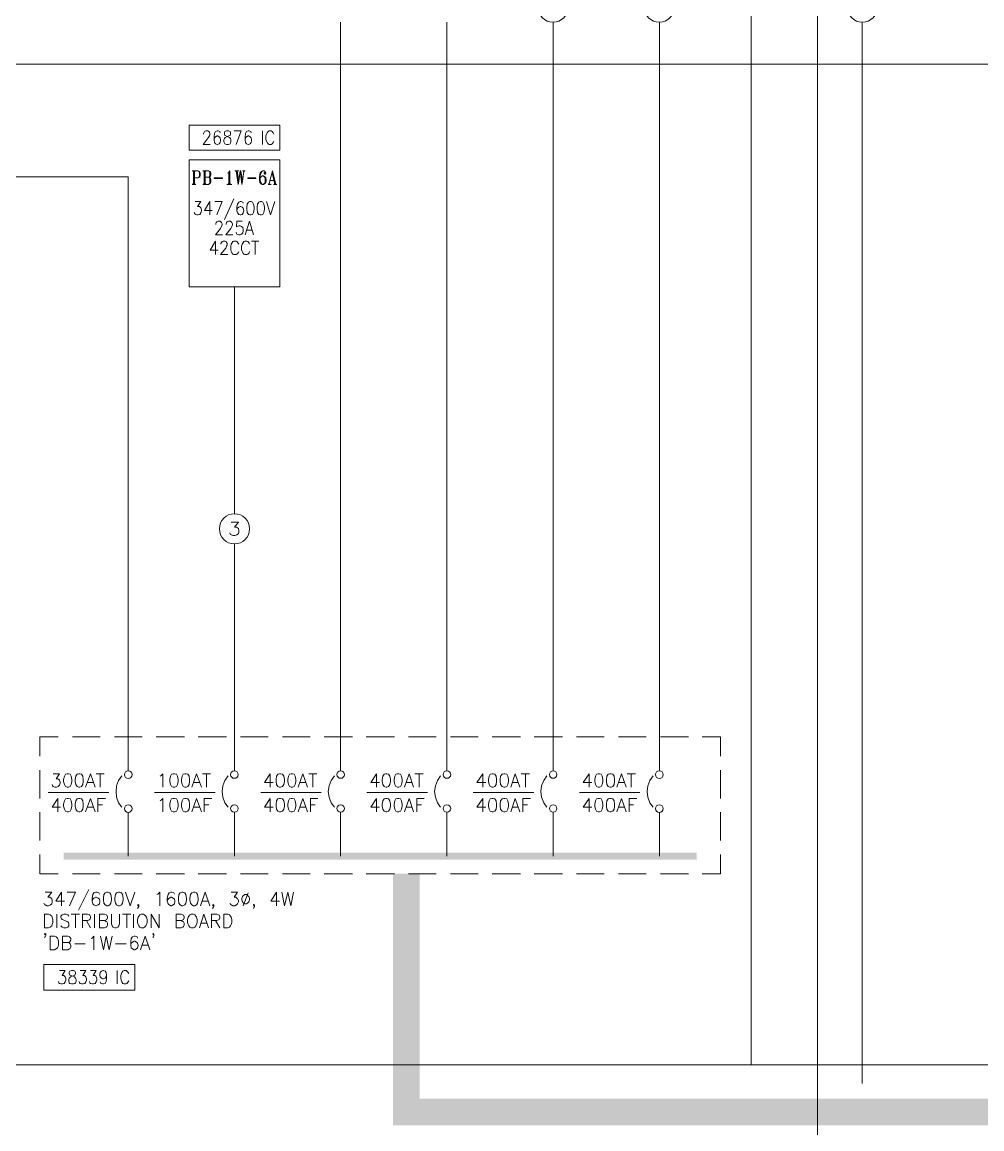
# Model space of a CAD drawing. Header units: inches. Extents: x 0.9 to 46, y 0.8 to 32.4.
# Drawn here: x 16.47 to 22.04, y 6.58 to 13 of the extents above; entities that cross this region are included whole.
import ezdxf

# ---------------------------------------------------------------- set-up
doc = ezdxf.new("R2010")
doc.units = ezdxf.units.IN
doc.header["$MEASUREMENT"] = 0
doc.layers.add('PDF_Geometry', color=7, linetype='Continuous')
doc.layers.add('PDF_Solid Fills', color=7, linetype='Continuous')

msp = doc.modelspace()

# ---------------------------------------------------------------- linework, layer by layer
at = {"layer": 'PDF_Geometry', "lineweight": 9}
for points in [[(21.2779, 2.995), (21.0879, 2.995), (21.0879, 29.0595), (18.1763, 29.0595)], [(18.3213, 8.6548), (18.3213, 12.9981)], [(18.938, 8.6548), (18.938, 12.9981)], [(19.5547, 8.6548), (19.5547, 12.9981)], [(20.1713, 8.6548), (20.1713, 12.9981)], [(21.3479, 6.8415), (21.3479, 12.9981)], [(17.5263, 12.3481), (17.5263, 12.3531), (17.5297, 12.3598), (17.5314, 12.3631), (17.538, 12.3681), (17.5497, 12.3681), (17.5563, 12.3631), (17.5597, 12.3598), (17.5613, 12.3531), (17.5613, 12.3448), (17.5597, 12.3381), (17.553, 12.3264), (17.523, 12.2881), (17.5647, 12.2881)], [(17.6214, 12.3564), (17.6197, 12.3631), (17.6097, 12.3681), (17.6047, 12.3681), (17.5947, 12.3631), (17.5897, 12.3531), (17.5864, 12.3331), (17.5864, 12.3148), (17.5897, 12.2998), (17.5947, 12.2931), (17.6047, 12.2881), (17.6064, 12.2881), (17.6164, 12.2931), (17.6214, 12.2998), (17.6247, 12.3115), (17.6247, 12.3148), (17.6214, 12.3264), (17.6164, 12.3331), (17.6064, 12.3381), (17.6047, 12.3381), (17.5947, 12.3331), (17.5897, 12.3264), (17.5864, 12.3148)], [(17.7147, 12.2881), (17.7447, 12.3681), (17.703, 12.3681)], [(17.8013, 12.3564), (17.7997, 12.3631), (17.7897, 12.3681), (17.7847, 12.3681), (17.7747, 12.3631), (17.7697, 12.3531), (17.7663, 12.3331), (17.7663, 12.3148), (17.7697, 12.2998), (17.7747, 12.2931), (17.7847, 12.2881), (17.7863, 12.2881), (17.7963, 12.2931), (17.8013, 12.2998), (17.8047, 12.3115), (17.8047, 12.3148), (17.8013, 12.3264), (17.7963, 12.3331), (17.7863, 12.3381), (17.7847, 12.3381), (17.7747, 12.3331), (17.7697, 12.3264), (17.7663, 12.3148)], [(17.868, 12.3681), (17.868, 12.2881)], [(17.933, 12.3481), (17.9297, 12.3564), (17.9247, 12.3631), (17.918, 12.3681), (17.9063, 12.3681), (17.8997, 12.3631), (17.8947, 12.3564), (17.8913, 12.3481), (17.888, 12.3381), (17.888, 12.3181), (17.8913, 12.3081), (17.8947, 12.2998), (17.8997, 12.2931), (17.9063, 12.2881), (17.918, 12.2881), (17.9247, 12.2931), (17.9297, 12.2998), (17.933, 12.3081)], [(17.4597, 12.1365), (17.493, 12.1365), (17.5014, 12.1314), (17.5047, 12.1281), (17.5063, 12.1215), (17.5063, 12.1098), (17.5047, 12.1015), (17.5014, 12.0981), (17.493, 12.0948), (17.473, 12.0948)], [(17.4614, 12.1365), (17.468, 12.1314)], [(17.4647, 12.1365), (17.468, 12.1281)], [(17.468, 12.1365), (17.468, 12.0564)], [(17.473, 12.1365), (17.473, 12.0564)], [(17.4763, 12.1365), (17.473, 12.1281)], [(17.478, 12.1365), (17.473, 12.1314)], [(17.493, 12.1365), (17.498, 12.1314), (17.5014, 12.1248), (17.5014, 12.1065), (17.498, 12.0981), (17.493, 12.0948)], [(17.5214, 12.1365), (17.5547, 12.1365), (17.563, 12.1314), (17.5664, 12.1281), (17.568, 12.1215), (17.568, 12.1131), (17.5664, 12.1065), (17.563, 12.1015), (17.5547, 12.0981), (17.563, 12.0948), (17.5664, 12.0915), (17.568, 12.0831), (17.568, 12.0715), (17.5664, 12.0648), (17.563, 12.0614), (17.5547, 12.0564), (17.5214, 12.0564)], [(17.523, 12.1365), (17.5297, 12.1314)], [(17.5263, 12.1365), (17.5297, 12.1281)], [(17.5297, 12.1365), (17.5297, 12.0564)], [(17.5347, 12.1365), (17.5347, 12.0564)], [(17.5547, 12.1365), (17.5597, 12.1314), (17.563, 12.1248), (17.563, 12.1098), (17.5597, 12.1015), (17.5547, 12.0981), (17.5347, 12.0981)], [(17.538, 12.1365), (17.5347, 12.1281)], [(17.5413, 12.1365), (17.5347, 12.1314)], [(17.678, 12.0564), (17.678, 12.1365), (17.6697, 12.1248), (17.6647, 12.1215)], [(17.7064, 12.1365), (17.7297, 12.1365)], [(17.7097, 12.1365), (17.718, 12.1314)], [(17.7113, 12.1365), (17.718, 12.1281)], [(17.7147, 12.1365), (17.7264, 12.0564), (17.7264, 12.0764), (17.718, 12.1365)], [(17.7214, 12.1365), (17.7297, 12.0764), (17.738, 12.1365), (17.748, 12.0564), (17.748, 12.0764), (17.7397, 12.1365)], [(17.723, 12.1365), (17.7214, 12.1281)], [(17.7264, 12.1365), (17.7214, 12.1314)], [(17.738, 12.1365), (17.743, 12.1365), (17.7513, 12.0764), (17.7597, 12.1314)], [(17.7513, 12.1365), (17.768, 12.1365)], [(17.7547, 12.1365), (17.7597, 12.1314), (17.7663, 12.1365)], [(17.883, 12.1281), (17.8813, 12.1281), (17.878, 12.1248), (17.878, 12.1215), (17.8813, 12.1164), (17.883, 12.1164), (17.8863, 12.1215), (17.8863, 12.1248), (17.883, 12.1314), (17.878, 12.1365), (17.8697, 12.1365), (17.8613, 12.1314), (17.8547, 12.1248), (17.853, 12.1164), (17.8497, 12.1015), (17.8497, 12.0798), (17.853, 12.0681), (17.858, 12.0614), (17.8663, 12.0564), (17.873, 12.0564), (17.8813, 12.0614), (17.8863, 12.0681), (17.8897, 12.0798), (17.8897, 12.0831), (17.8863, 12.0948), (17.8813, 12.1015), (17.873, 12.1065), (17.8663, 12.1065), (17.8613, 12.1015), (17.858, 12.0981), (17.8547, 12.0915)], [(17.8697, 12.1365), (17.8647, 12.1314), (17.8613, 12.1281), (17.858, 12.1215), (17.8547, 12.1065), (17.8547, 12.0798), (17.858, 12.0681), (17.8613, 12.0614), (17.8663, 12.0564)], [(17.9447, 12.0564), (17.9263, 12.1365), (17.9063, 12.0614)], [(15.4447, 12.1015), (17.088, 12.1015), (17.088, 8.6548)], [(17.4697, 12.1314), (17.4697, 12.0614)], [(17.5014, 12.1281), (17.5047, 12.1215), (17.5047, 12.1098), (17.5014, 12.1015)], [(17.5314, 12.1314), (17.5314, 12.0614)], [(17.5547, 12.0981), (17.5597, 12.0948), (17.563, 12.0865), (17.563, 12.0681), (17.5597, 12.0614), (17.5547, 12.0564)], [(17.563, 12.1281), (17.5664, 12.1215), (17.5664, 12.1131), (17.563, 12.1065)], [(17.563, 12.0915), (17.5664, 12.0831), (17.5664, 12.0715), (17.563, 12.0648)], [(17.673, 12.1281), (17.673, 12.0564)], [(17.6763, 12.1281), (17.6763, 12.0614)], [(17.7297, 12.0764), (17.7264, 12.0564)], [(17.7513, 12.0764), (17.748, 12.0564)], [(17.858, 12.1248), (17.8547, 12.1164), (17.853, 12.1015), (17.853, 12.0798), (17.8547, 12.0681), (17.858, 12.0648)], [(17.873, 12.0564), (17.878, 12.0614), (17.8813, 12.0648), (17.883, 12.0764), (17.883, 12.0865), (17.8813, 12.0981), (17.878, 12.1015), (17.873, 12.1065)], [(17.883, 12.0681), (17.8863, 12.0764), (17.8863, 12.0865), (17.883, 12.0948)], [(17.9114, 12.0798), (17.9363, 12.0798)], [(17.923, 12.1248), (17.9397, 12.0564)], [(17.9263, 12.1248), (17.943, 12.0564)], [(17.4597, 12.0564), (17.4814, 12.0564)], [(17.468, 12.0614), (17.4614, 12.0564)], [(17.468, 12.0648), (17.4647, 12.0564)], [(17.473, 12.0648), (17.4763, 12.0564)], [(17.473, 12.0614), (17.478, 12.0564)], [(17.5297, 12.0614), (17.523, 12.0564)], [(17.5297, 12.0648), (17.5263, 12.0564)], [(17.5347, 12.0648), (17.538, 12.0564)], [(17.5347, 12.0614), (17.5413, 12.0564)], [(17.6613, 12.0564), (17.6897, 12.0564)], [(17.673, 12.0614), (17.6663, 12.0564)], [(17.673, 12.0648), (17.6697, 12.0564)], [(17.678, 12.0648), (17.6813, 12.0564)], [(17.678, 12.0614), (17.6847, 12.0564)], [(17.8997, 12.0564), (17.918, 12.0564)], [(17.903, 12.0564), (17.9063, 12.0614), (17.9114, 12.0564)], [(17.9314, 12.0564), (17.9514, 12.0564)], [(17.9397, 12.0614), (17.9347, 12.0564)], [(17.9397, 12.0648), (17.9363, 12.0564)], [(17.943, 12.0648), (17.948, 12.0564)], [(17.4763, 11.9581), (17.5097, 11.9581), (17.4913, 11.9281), (17.5014, 11.9281), (17.5063, 11.9248), (17.5097, 11.9214), (17.513, 11.9098), (17.513, 11.9031), (17.5097, 11.8914), (17.5047, 11.8831), (17.4947, 11.8798), (17.4863, 11.8798), (17.4763, 11.8831), (17.4747, 11.8881), (17.4713, 11.8948)], [(17.5613, 11.8798), (17.5613, 11.9581), (17.5314, 11.9064), (17.5763, 11.9064)], [(17.603, 11.8798), (17.633, 11.9581), (17.5913, 11.9581)], [(17.7013, 11.9731), (17.648, 11.8531)], [(17.7564, 11.9481), (17.753, 11.9548), (17.7447, 11.9581), (17.738, 11.9581), (17.7297, 11.9548), (17.723, 11.9431), (17.7197, 11.9248), (17.7197, 11.9064), (17.723, 11.8914), (17.7297, 11.8831), (17.738, 11.8798), (17.7413, 11.8798), (17.7497, 11.8831), (17.7564, 11.8914), (17.7597, 11.9031), (17.7597, 11.9064), (17.7564, 11.9181), (17.7497, 11.9248), (17.7413, 11.9281), (17.738, 11.9281), (17.7297, 11.9248), (17.723, 11.9181), (17.7197, 11.9064)], [(17.8913, 11.9581), (17.9147, 11.8798), (17.9397, 11.9581)], [(17.5963, 11.8248), (17.5963, 11.8281), (17.5997, 11.8364), (17.603, 11.8398), (17.6097, 11.8431), (17.6214, 11.8431), (17.6263, 11.8398), (17.6297, 11.8364), (17.633, 11.8281), (17.633, 11.8214), (17.6297, 11.8131), (17.6247, 11.8014), (17.5947, 11.7648), (17.6364, 11.7648)], [(17.6563, 11.8248), (17.6563, 11.8281), (17.6597, 11.8364), (17.663, 11.8398), (17.6697, 11.8431), (17.6813, 11.8431), (17.6864, 11.8398), (17.6897, 11.8364), (17.693, 11.8281), (17.693, 11.8214), (17.6897, 11.8131), (17.6847, 11.8014), (17.6547, 11.7648), (17.6963, 11.7648)], [(17.7497, 11.8431), (17.7197, 11.8431), (17.7163, 11.8098), (17.7197, 11.8131), (17.7297, 11.8164), (17.738, 11.8164), (17.7463, 11.8131), (17.753, 11.8065), (17.7564, 11.7948), (17.7564, 11.7864), (17.753, 11.7765), (17.7463, 11.7681), (17.738, 11.7648), (17.7297, 11.7648), (17.7197, 11.7681), (17.7163, 11.7714), (17.7147, 11.7798)], [(17.768, 11.7648), (17.7914, 11.8431), (17.8163, 11.7648)], [(17.7763, 11.7915), (17.8064, 11.7915)], [(17.5947, 11.6498), (17.5947, 11.7281), (17.5647, 11.6748), (17.6097, 11.6748)], [(17.6263, 11.7098), (17.6263, 11.7131), (17.6297, 11.7198), (17.633, 11.7248), (17.6397, 11.7281), (17.6514, 11.7281), (17.6563, 11.7248), (17.6597, 11.7198), (17.663, 11.7131), (17.663, 11.7048), (17.6597, 11.6981), (17.6547, 11.6865), (17.6247, 11.6498), (17.6663, 11.6498)], [(17.7297, 11.7098), (17.7264, 11.7164), (17.7197, 11.7248), (17.7147, 11.7281), (17.7013, 11.7281), (17.6963, 11.7248), (17.6897, 11.7164), (17.6864, 11.7098), (17.6847, 11.6981), (17.6847, 11.6798), (17.6864, 11.6681), (17.6897, 11.6598), (17.6963, 11.6531), (17.7013, 11.6498), (17.7147, 11.6498), (17.7197, 11.6531), (17.7264, 11.6598), (17.7297, 11.6681)], [(17.7914, 11.7098), (17.7897, 11.7164), (17.783, 11.7248), (17.7763, 11.7281), (17.7647, 11.7281), (17.7597, 11.7248), (17.753, 11.7164), (17.7497, 11.7098), (17.7463, 11.6981), (17.7463, 11.6798), (17.7497, 11.6681), (17.753, 11.6598), (17.7597, 11.6531), (17.7647, 11.6498), (17.7763, 11.6498), (17.783, 11.6531), (17.7897, 11.6598), (17.7914, 11.6681)], [(17.8047, 11.7281), (17.8463, 11.7281)], [(17.8247, 11.7281), (17.8247, 11.6498)], [(17.7047, 10.1465), (17.7047, 11.4631)], [(17.6864, 10.0982), (17.728, 10.0982), (17.7047, 10.0681), (17.7163, 10.0681), (17.723, 10.0648), (17.728, 10.0615), (17.7313, 10.0498), (17.7313, 10.0415), (17.728, 10.0315), (17.7197, 10.0231), (17.708, 10.0198), (17.698, 10.0198), (17.6864, 10.0231), (17.683, 10.0265), (17.678, 10.0348)], [(17.7047, 8.6548), (17.7047, 9.9715)], [(16.5764, 8.7398), (16.5764, 8.8515), (16.683, 8.8515)], [(16.7647, 8.8515), (16.9264, 8.8515)], [(17.008, 8.8515), (17.1697, 8.8515)], [(17.2514, 8.8515), (17.4147, 8.8515)], [(17.4947, 8.8515), (17.658, 8.8515)], [(17.7397, 8.8515), (17.9013, 8.8515)], [(17.983, 8.8515), (18.1447, 8.8515)], [(18.2263, 8.8515), (18.3897, 8.8515)], [(18.4697, 8.8515), (18.633, 8.8515)], [(18.7147, 8.8515), (18.8763, 8.8515)], [(18.958, 8.8515), (19.1197, 8.8515)], [(19.2013, 8.8515), (19.3647, 8.8515)], [(19.4446, 8.8515), (19.608, 8.8515)], [(19.6896, 8.8515), (19.8513, 8.8515)], [(19.933, 8.8515), (20.0946, 8.8515)], [(20.1763, 8.8515), (20.3396, 8.8515)], [(20.4196, 8.8515), (20.5263, 8.8515), (20.5263, 8.7398)], [(16.5764, 8.4948), (16.5764, 8.6582)], [(16.653, 8.6382), (16.6897, 8.6382), (16.6697, 8.6082), (16.6797, 8.6082), (16.6864, 8.6048), (16.6897, 8.6015), (16.693, 8.5898), (16.693, 8.5832), (16.6897, 8.5715), (16.683, 8.5632), (16.673, 8.5599), (16.663, 8.5599), (16.653, 8.5632), (16.6497, 8.5682), (16.6464, 8.5748)], [(16.8414, 8.5599), (16.8697, 8.6382), (16.8964, 8.5599)], [(16.903, 8.6382), (16.9497, 8.6382)], [(16.9264, 8.6382), (16.9264, 8.5599)], [(17.0514, 8.6265), (17.033, 8.5982), (17.0213, 8.5682), (17.018, 8.5348), (17.0213, 8.5015), (17.033, 8.4698), (17.0514, 8.4432)], [(17.273, 8.6232), (17.2797, 8.6282), (17.2897, 8.6382), (17.2897, 8.5599)], [(17.458, 8.5599), (17.4847, 8.6382), (17.513, 8.5599)], [(17.5197, 8.6382), (17.5664, 8.6382)], [(17.543, 8.6382), (17.543, 8.5599)], [(17.668, 8.6265), (17.6497, 8.5982), (17.638, 8.5682), (17.633, 8.5348), (17.638, 8.5015), (17.6497, 8.4698), (17.668, 8.4432)], [(17.913, 8.5599), (17.913, 8.6382), (17.8797, 8.5865), (17.9297, 8.5865)], [(18.0747, 8.5599), (18.1014, 8.6382), (18.1297, 8.5599)], [(18.1364, 8.6382), (18.183, 8.6382)], [(18.1597, 8.6382), (18.1597, 8.5599)], [(18.2847, 8.6265), (18.2663, 8.5982), (18.2547, 8.5682), (18.2497, 8.5348), (18.2547, 8.5015), (18.2663, 8.4698), (18.2847, 8.4432)], [(18.5297, 8.5599), (18.5297, 8.6382), (18.4963, 8.5865), (18.5463, 8.5865)], [(18.6913, 8.5599), (18.718, 8.6382), (18.7447, 8.5599)], [(18.7513, 8.6382), (18.7997, 8.6382)], [(18.7763, 8.6382), (18.7763, 8.5599)], [(18.9013, 8.6265), (18.883, 8.5982), (18.8713, 8.5682), (18.8663, 8.5348), (18.8713, 8.5015), (18.883, 8.4698), (18.9013, 8.4432)], [(19.1463, 8.5599), (19.1463, 8.6382), (19.1113, 8.5865), (19.163, 8.5865)], [(19.308, 8.5599), (19.3346, 8.6382), (19.3613, 8.5599)], [(19.368, 8.6382), (19.4163, 8.6382)], [(19.393, 8.6382), (19.393, 8.5599)], [(19.518, 8.6265), (19.4996, 8.5982), (19.4863, 8.5682), (19.483, 8.5348), (19.4863, 8.5015), (19.4996, 8.4698), (19.518, 8.4432)], [(19.763, 8.5599), (19.763, 8.6382), (19.728, 8.5865), (19.7797, 8.5865)], [(19.9246, 8.5599), (19.9513, 8.6382), (19.978, 8.5599)], [(19.9846, 8.6382), (20.033, 8.6382)], [(20.008, 8.6382), (20.008, 8.5599)], [(20.1346, 8.6265), (20.1146, 8.5982), (20.103, 8.5682), (20.0996, 8.5348), (20.103, 8.5015), (20.1146, 8.4698), (20.1346, 8.4432)], [(20.5263, 8.6582), (20.5263, 8.4948)], [(16.8513, 8.5865), (16.8863, 8.5865)], [(17.468, 8.5865), (17.503, 8.5865)], [(18.0847, 8.5865), (18.118, 8.5865)], [(18.7013, 8.5865), (18.7346, 8.5865)], [(19.318, 8.5865), (19.3513, 8.5865)], [(19.9346, 8.5865), (19.968, 8.5865)], [(16.6247, 8.5282), (16.9764, 8.5282)], [(16.6797, 8.4165), (16.6797, 8.4948), (16.6464, 8.4432), (16.6964, 8.4432)], [(16.8414, 8.4165), (16.8697, 8.4948), (16.8964, 8.4165)], [(16.913, 8.4165), (16.913, 8.4948), (16.9564, 8.4948)], [(17.2414, 8.5282), (17.593, 8.5282)], [(17.273, 8.4799), (17.2797, 8.4848), (17.2897, 8.4948), (17.2897, 8.4165)], [(17.458, 8.4165), (17.4847, 8.4948), (17.513, 8.4165)], [(17.5297, 8.4165), (17.5297, 8.4948), (17.573, 8.4948)], [(17.858, 8.5282), (18.208, 8.5282)], [(17.913, 8.4165), (17.913, 8.4948), (17.8797, 8.4432), (17.9297, 8.4432)], [(18.0747, 8.4165), (18.1014, 8.4948), (18.1297, 8.4165)], [(18.1463, 8.4165), (18.1463, 8.4948), (18.1897, 8.4948)], [(18.473, 8.5282), (18.8247, 8.5282)], [(18.5297, 8.4165), (18.5297, 8.4948), (18.4963, 8.4432), (18.5463, 8.4432)], [(18.6913, 8.4165), (18.718, 8.4948), (18.7447, 8.4165)], [(18.763, 8.4165), (18.763, 8.4948), (18.8063, 8.4948)], [(19.0897, 8.5282), (19.4413, 8.5282)], [(19.1463, 8.4165), (19.1463, 8.4948), (19.1113, 8.4432), (19.163, 8.4432)], [(19.308, 8.4165), (19.3346, 8.4948), (19.3613, 8.4165)], [(19.378, 8.4165), (19.378, 8.4948), (19.423, 8.4948)], [(19.7063, 8.5282), (20.058, 8.5282)], [(19.763, 8.4165), (19.763, 8.4948), (19.728, 8.4432), (19.7797, 8.4432)], [(19.9246, 8.4165), (19.9513, 8.4948), (19.978, 8.4165)], [(19.9946, 8.4165), (19.9946, 8.4948), (20.0396, 8.4948)], [(16.5764, 8.2515), (16.5764, 8.4148)], [(16.8513, 8.4432), (16.8863, 8.4432)], [(16.913, 8.4582), (16.9397, 8.4582)], [(17.088, 8.4148), (17.088, 8.1599)], [(17.468, 8.4432), (17.503, 8.4432)], [(17.5297, 8.4582), (17.5563, 8.4582)], [(17.7047, 8.4148), (17.7047, 8.1599)], [(18.0847, 8.4432), (18.118, 8.4432)], [(18.1463, 8.4582), (18.173, 8.4582)], [(18.3213, 8.4148), (18.3213, 8.1599)], [(18.7013, 8.4432), (18.7346, 8.4432)], [(18.763, 8.4582), (18.7897, 8.4582)], [(18.938, 8.4148), (18.938, 8.1599)], [(19.318, 8.4432), (19.3513, 8.4432)], [(19.378, 8.4582), (19.4063, 8.4582)], [(19.5547, 8.4148), (19.5547, 8.1599)], [(19.9346, 8.4432), (19.968, 8.4432)], [(19.9946, 8.4582), (20.0213, 8.4582)], [(20.1713, 8.4148), (20.1713, 8.1599)], [(20.5263, 8.4148), (20.5263, 8.2515)], [(16.683, 8.0582), (16.5764, 8.0582), (16.5764, 8.1699)], [(20.5263, 8.1699), (20.5263, 8.0582), (20.4196, 8.0582)], [(16.9264, 8.0582), (16.7647, 8.0582)], [(17.1697, 8.0582), (17.008, 8.0582)], [(17.4147, 8.0582), (17.2514, 8.0582)], [(17.658, 8.0582), (17.4947, 8.0582)], [(17.9013, 8.0582), (17.7397, 8.0582)], [(18.1447, 8.0582), (17.983, 8.0582)], [(18.3897, 8.0582), (18.2263, 8.0582)], [(18.633, 8.0582), (18.4697, 8.0582)], [(18.8763, 8.0582), (18.7147, 8.0582)], [(19.1197, 8.0582), (18.958, 8.0582)], [(19.3647, 8.0582), (19.2013, 8.0582)], [(19.608, 8.0582), (19.4446, 8.0582)], [(19.8513, 8.0582), (19.6896, 8.0582)], [(20.0946, 8.0582), (19.933, 8.0582)], [(20.3396, 8.0582), (20.1763, 8.0582)], [(16.8597, 7.9665), (16.7997, 7.8465)], [(16.6064, 7.9515), (16.6447, 7.9515), (16.623, 7.9215), (16.633, 7.9215), (16.6414, 7.9165), (16.6447, 7.9132), (16.648, 7.9015), (16.648, 7.8948), (16.6447, 7.8832), (16.638, 7.8765), (16.6263, 7.8715), (16.6164, 7.8715), (16.6064, 7.8765), (16.603, 7.8798), (16.5997, 7.8865)], [(16.7014, 7.8715), (16.7014, 7.9515), (16.668, 7.8982), (16.718, 7.8982)], [(16.748, 7.8715), (16.783, 7.9515), (16.7347, 7.9515)], [(16.9213, 7.9399), (16.918, 7.9465), (16.9064, 7.9515), (16.8997, 7.9515), (16.8897, 7.9465), (16.883, 7.9365), (16.8797, 7.9165), (16.8797, 7.8982), (16.883, 7.8832), (16.8897, 7.8765), (16.8997, 7.8715), (16.903, 7.8715), (16.9147, 7.8765), (16.9213, 7.8832), (16.9247, 7.8948), (16.9247, 7.8982), (16.9213, 7.9099), (16.9147, 7.9165), (16.903, 7.9215), (16.8997, 7.9215), (16.8897, 7.9165), (16.883, 7.9099), (16.8797, 7.8982)], [(17.073, 7.9515), (17.0997, 7.8715), (17.1263, 7.9515)], [(17.2547, 7.9365), (17.2613, 7.9399), (17.2714, 7.9515), (17.2714, 7.8715)], [(17.3564, 7.9399), (17.353, 7.9465), (17.343, 7.9515), (17.3363, 7.9515), (17.3264, 7.9465), (17.3197, 7.9365), (17.3147, 7.9165), (17.3147, 7.8982), (17.3197, 7.8832), (17.3264, 7.8765), (17.3363, 7.8715), (17.3397, 7.8715), (17.3497, 7.8765), (17.3564, 7.8832), (17.3597, 7.8948), (17.3597, 7.8982), (17.3564, 7.9099), (17.3497, 7.9165), (17.3397, 7.9215), (17.3363, 7.9215), (17.3264, 7.9165), (17.3197, 7.9099), (17.3147, 7.8982)], [(17.508, 7.8715), (17.5347, 7.9515), (17.5613, 7.8715)], [(17.518, 7.8982), (17.5514, 7.8982)], [(17.6864, 7.9515), (17.723, 7.9515), (17.703, 7.9215), (17.713, 7.9215), (17.7197, 7.9165), (17.723, 7.9132), (17.728, 7.9015), (17.728, 7.8948), (17.723, 7.8832), (17.7163, 7.8765), (17.7064, 7.8715), (17.6963, 7.8715), (17.6864, 7.8765), (17.683, 7.8798), (17.6797, 7.8865)], [(17.7847, 7.9465), (17.7547, 7.8715)], [(17.9497, 7.8715), (17.9497, 7.9515), (17.9163, 7.8982), (17.9663, 7.8982)], [(17.9797, 7.9515), (17.9963, 7.8715), (18.0147, 7.9515), (18.0313, 7.8715), (18.048, 7.9515)], [(17.1497, 7.8765), (17.1463, 7.8715), (17.143, 7.8765), (17.1463, 7.8798), (17.1497, 7.8765), (17.1497, 7.8682), (17.1463, 7.8615), (17.143, 7.8565)], [(17.5847, 7.8765), (17.5814, 7.8715), (17.578, 7.8765), (17.5814, 7.8798), (17.5847, 7.8765), (17.5847, 7.8682), (17.5814, 7.8615), (17.578, 7.8565)], [(17.8213, 7.8765), (17.818, 7.8715), (17.8147, 7.8765), (17.818, 7.8798), (17.8213, 7.8765), (17.8213, 7.8682), (17.818, 7.8615), (17.8147, 7.8565)], [(16.6747, 7.8232), (16.6747, 7.7449)], [(16.7447, 7.8115), (16.738, 7.8199), (16.728, 7.8232), (16.7147, 7.8232), (16.7047, 7.8199), (16.698, 7.8115), (16.698, 7.8049), (16.7014, 7.7965), (16.7047, 7.7932), (16.7113, 7.7898), (16.7314, 7.7815), (16.738, 7.7782), (16.7414, 7.7748), (16.7447, 7.7665), (16.7447, 7.7565), (16.738, 7.7482), (16.728, 7.7449), (16.7147, 7.7449), (16.7047, 7.7482), (16.698, 7.7565)], [(16.758, 7.8232), (16.8064, 7.8232)], [(16.783, 7.8232), (16.783, 7.7449)], [(16.823, 7.7449), (16.823, 7.8232), (16.853, 7.8232), (16.863, 7.8199), (16.8664, 7.8165), (16.8697, 7.8082), (16.8697, 7.8015), (16.8664, 7.7932), (16.863, 7.7898), (16.853, 7.7865), (16.823, 7.7865)], [(16.8464, 7.7865), (16.8697, 7.7449)], [(16.893, 7.8232), (16.893, 7.7449)], [(16.9514, 7.7865), (16.9614, 7.7815), (16.9647, 7.7782), (16.968, 7.7715), (16.968, 7.7599), (16.9647, 7.7515), (16.9614, 7.7482), (16.9514, 7.7449), (16.9213, 7.7449), (16.9213, 7.8232), (16.9514, 7.8232), (16.9614, 7.8199), (16.9647, 7.8165), (16.968, 7.8082), (16.968, 7.8015), (16.9647, 7.7932), (16.9614, 7.7898), (16.9514, 7.7865), (16.9213, 7.7865)], [(16.9914, 7.8232), (16.9914, 7.7665), (16.9947, 7.7565), (17.0014, 7.7482), (17.0114, 7.7449), (17.018, 7.7449), (17.028, 7.7482), (17.0347, 7.7565), (17.038, 7.7665), (17.038, 7.8232)], [(17.0563, 7.8232), (17.103, 7.8232)], [(17.0797, 7.8232), (17.0797, 7.7449)], [(17.1197, 7.8232), (17.1197, 7.7449)], [(17.2214, 7.7449), (17.2214, 7.8232), (17.268, 7.7449), (17.268, 7.8232)], [(17.3964, 7.7865), (17.4063, 7.7815), (17.4097, 7.7782), (17.413, 7.7715), (17.413, 7.7599), (17.4097, 7.7515), (17.4063, 7.7482), (17.3964, 7.7449), (17.3663, 7.7449), (17.3663, 7.8232), (17.3964, 7.8232), (17.4063, 7.8199), (17.4097, 7.8165), (17.413, 7.8082), (17.413, 7.8015), (17.4097, 7.7932), (17.4063, 7.7898), (17.3964, 7.7865), (17.3663, 7.7865)], [(17.5014, 7.7449), (17.528, 7.8232), (17.5547, 7.7449)], [(17.5114, 7.7715), (17.5447, 7.7715)], [(17.5713, 7.7449), (17.5713, 7.8232), (17.603, 7.8232), (17.613, 7.8199), (17.6164, 7.8165), (17.6197, 7.8082), (17.6197, 7.8015), (17.6164, 7.7932), (17.613, 7.7898), (17.603, 7.7865), (17.5713, 7.7865)], [(17.5947, 7.7865), (17.6197, 7.7449)], [(16.6097, 7.7065), (16.6064, 7.7032), (16.603, 7.7065), (16.6064, 7.7115), (16.6097, 7.7065), (16.6097, 7.6999), (16.6064, 7.6915), (16.603, 7.6882)], [(17.238, 7.7065), (17.2347, 7.7032), (17.2313, 7.7065), (17.2347, 7.7115), (17.238, 7.7065), (17.238, 7.6999), (17.2347, 7.6915), (17.2313, 7.6882)], [(16.738, 7.6582), (16.748, 7.6548), (16.7514, 7.6515), (16.7547, 7.6432), (16.7547, 7.6315), (16.7514, 7.6249), (16.748, 7.6215), (16.738, 7.6165), (16.708, 7.6165), (16.708, 7.6965), (16.738, 7.6965), (16.748, 7.6915), (16.7514, 7.6882), (16.7547, 7.6815), (16.7547, 7.6732), (16.7514, 7.6665), (16.748, 7.6615), (16.738, 7.6582), (16.708, 7.6582)], [(16.778, 7.6515), (16.8397, 7.6515)], [(16.873, 7.6815), (16.8797, 7.6849), (16.8897, 7.6965), (16.8897, 7.6165)], [(16.928, 7.6965), (16.9447, 7.6165), (16.9614, 7.6965), (16.978, 7.6165), (16.9947, 7.6965)], [(17.0147, 7.6515), (17.0763, 7.6515)], [(17.143, 7.6849), (17.1397, 7.6915), (17.1297, 7.6965), (17.123, 7.6965), (17.113, 7.6915), (17.1064, 7.6815), (17.103, 7.6615), (17.103, 7.6432), (17.1064, 7.6282), (17.113, 7.6215), (17.123, 7.6165), (17.1263, 7.6165), (17.1364, 7.6215), (17.143, 7.6282), (17.1463, 7.6399), (17.1463, 7.6432), (17.143, 7.6548), (17.1364, 7.6615), (17.1263, 7.6665), (17.123, 7.6665), (17.113, 7.6615), (17.1064, 7.6548), (17.103, 7.6432)], [(17.1597, 7.6165), (17.1864, 7.6965), (17.2147, 7.6165)], [(17.1697, 7.6432), (17.2047, 7.6432)], [(16.6897, 7.4965), (16.723, 7.4965), (16.7047, 7.4665), (16.7147, 7.4665), (16.7197, 7.4632), (16.723, 7.4599), (16.7264, 7.4482), (16.7264, 7.4399), (16.723, 7.4299), (16.7164, 7.4215), (16.708, 7.4182), (16.6997, 7.4182), (16.6897, 7.4215), (16.6864, 7.4249), (16.6847, 7.4332)], [(16.8097, 7.4965), (16.843, 7.4965), (16.8247, 7.4665), (16.8347, 7.4665), (16.8397, 7.4632), (16.843, 7.4599), (16.8464, 7.4482), (16.8464, 7.4399), (16.843, 7.4299), (16.8364, 7.4215), (16.828, 7.4182), (16.8197, 7.4182), (16.8097, 7.4215), (16.8064, 7.4249), (16.8047, 7.4332)], [(16.8697, 7.4965), (16.903, 7.4965), (16.8847, 7.4665), (16.8947, 7.4665), (16.8997, 7.4632), (16.903, 7.4599), (16.9064, 7.4482), (16.9064, 7.4399), (16.903, 7.4299), (16.8964, 7.4215), (16.888, 7.4182), (16.8797, 7.4182), (16.8697, 7.4215), (16.8664, 7.4249), (16.8647, 7.4332)], [(16.963, 7.4699), (16.9597, 7.4599), (16.9547, 7.4515), (16.9447, 7.4482), (16.9414, 7.4482), (16.933, 7.4515), (16.9264, 7.4599), (16.9247, 7.4699), (16.9247, 7.4749), (16.9264, 7.4849), (16.933, 7.4932), (16.9414, 7.4965), (16.9447, 7.4965), (16.9547, 7.4932), (16.9597, 7.4849), (16.963, 7.4699), (16.963, 7.4515), (16.9597, 7.4332), (16.9547, 7.4215), (16.9447, 7.4182), (16.9397, 7.4182), (16.9297, 7.4215), (16.9264, 7.4299)], [(17.0247, 7.4965), (17.0247, 7.4182)], [(17.0913, 7.4782), (17.088, 7.4849), (17.0814, 7.4932), (17.0763, 7.4965), (17.0647, 7.4965), (17.058, 7.4932), (17.0514, 7.4849), (17.0497, 7.4782), (17.0464, 7.4665), (17.0464, 7.4482), (17.0497, 7.4365), (17.0514, 7.4299), (17.058, 7.4215), (17.0647, 7.4182), (17.0763, 7.4182), (17.0814, 7.4215), (17.088, 7.4299), (17.0913, 7.4365)]]:
    msp.add_lwpolyline(points, dxfattribs=at)
at = {"layer": 'PDF_Geometry', "color": 8, "lineweight": 20, "true_color": 0x808080}
for points in [[(20.7029, 6.9499), (20.7029, 28.0928), (20.7029, 8.0632)], [(41.7374, 12.7548), (2.7, 12.7548)], [(2.65, 8.8948), (16.103, 8.8948), (16.103, 6.9499), (41.7374, 6.9499)]]:
    msp.add_lwpolyline(points, dxfattribs=at)
at = {"layer": 'PDF_Geometry', "lineweight": 9}
for points in [[(17.4413, 12.4014), (17.968, 12.4014), (17.968, 12.2548), (17.4413, 12.2548)], [(17.658, 12.3681), (17.6497, 12.3631), (17.6463, 12.3564), (17.6463, 12.3481), (17.6497, 12.3414), (17.6547, 12.3381), (17.6663, 12.3331), (17.6763, 12.3298), (17.6813, 12.3231), (17.6847, 12.3148), (17.6847, 12.3031), (17.6813, 12.2965), (17.6797, 12.2931), (17.6697, 12.2881), (17.658, 12.2881), (17.6497, 12.2931), (17.6463, 12.2965), (17.643, 12.3031), (17.643, 12.3148), (17.6463, 12.3231), (17.6514, 12.3298), (17.6613, 12.3331), (17.673, 12.3381), (17.6797, 12.3414), (17.6813, 12.3481), (17.6813, 12.3564), (17.6797, 12.3631), (17.6697, 12.3681)], [(17.4413, 11.4631), (17.968, 11.4631), (17.968, 12.1998), (17.4413, 12.1998)], [(17.6364, 12.0915), (17.588, 12.0915), (17.588, 12.0948), (17.6364, 12.0948)], [(17.8297, 12.0915), (17.783, 12.0915), (17.783, 12.0948), (17.8297, 12.0948)], [(17.8813, 12.1215), (17.883, 12.1215), (17.883, 12.1248), (17.8813, 12.1248)], [(17.7947, 11.9581), (17.7863, 11.9548), (17.7797, 11.9431), (17.7763, 11.9248), (17.7763, 11.9131), (17.7797, 11.8948), (17.7863, 11.8831), (17.7947, 11.8798), (17.8013, 11.8798), (17.8097, 11.8831), (17.8163, 11.8948), (17.8197, 11.9131), (17.8197, 11.9248), (17.8163, 11.9431), (17.8097, 11.9548), (17.8013, 11.9581)], [(17.8547, 11.9581), (17.8463, 11.9548), (17.8397, 11.9431), (17.8363, 11.9248), (17.8363, 11.9131), (17.8397, 11.8948), (17.8463, 11.8831), (17.8547, 11.8798), (17.8613, 11.8798), (17.8697, 11.8831), (17.8764, 11.8948), (17.8797, 11.9131), (17.8797, 11.9248), (17.8764, 11.9431), (17.8697, 11.9548), (17.8613, 11.9581)], [(16.7347, 8.6382), (16.7247, 8.6348), (16.718, 8.6232), (16.713, 8.6048), (16.713, 8.5932), (16.718, 8.5748), (16.7247, 8.5632), (16.7347, 8.5599), (16.7414, 8.5599), (16.7514, 8.5632), (16.758, 8.5748), (16.7614, 8.5932), (16.7614, 8.6048), (16.758, 8.6232), (16.7514, 8.6348), (16.7414, 8.6382)], [(16.8014, 8.6382), (16.7914, 8.6348), (16.7847, 8.6232), (16.7814, 8.6048), (16.7814, 8.5932), (16.7847, 8.5748), (16.7914, 8.5632), (16.8014, 8.5599), (16.808, 8.5599), (16.818, 8.5632), (16.8247, 8.5748), (16.828, 8.5932), (16.828, 8.6048), (16.8247, 8.6232), (16.818, 8.6348), (16.808, 8.6382)], [(17.3497, 8.6382), (17.3397, 8.6348), (17.333, 8.6232), (17.3297, 8.6048), (17.3297, 8.5932), (17.333, 8.5748), (17.3397, 8.5632), (17.3497, 8.5599), (17.358, 8.5599), (17.368, 8.5632), (17.3747, 8.5748), (17.378, 8.5932), (17.378, 8.6048), (17.3747, 8.6232), (17.368, 8.6348), (17.358, 8.6382)], [(17.418, 8.6382), (17.408, 8.6348), (17.4013, 8.6232), (17.398, 8.6048), (17.398, 8.5932), (17.4013, 8.5748), (17.408, 8.5632), (17.418, 8.5599), (17.4247, 8.5599), (17.4347, 8.5632), (17.4413, 8.5748), (17.4447, 8.5932), (17.4447, 8.6048), (17.4413, 8.6232), (17.4347, 8.6348), (17.4247, 8.6382)], [(17.9663, 8.6382), (17.9563, 8.6348), (17.9497, 8.6232), (17.9463, 8.6048), (17.9463, 8.5932), (17.9497, 8.5748), (17.9563, 8.5632), (17.9663, 8.5599), (17.973, 8.5599), (17.983, 8.5632), (17.9913, 8.5748), (17.9947, 8.5932), (17.9947, 8.6048), (17.9913, 8.6232), (17.983, 8.6348), (17.973, 8.6382)], [(18.0347, 8.6382), (18.0247, 8.6348), (18.018, 8.6232), (18.0147, 8.6048), (18.0147, 8.5932), (18.018, 8.5748), (18.0247, 8.5632), (18.0347, 8.5599), (18.0413, 8.5599), (18.0513, 8.5632), (18.058, 8.5748), (18.0613, 8.5932), (18.0613, 8.6048), (18.058, 8.6232), (18.0513, 8.6348), (18.0413, 8.6382)], [(18.583, 8.6382), (18.573, 8.6348), (18.5663, 8.6232), (18.563, 8.6048), (18.563, 8.5932), (18.5663, 8.5748), (18.573, 8.5632), (18.583, 8.5599), (18.5897, 8.5599), (18.5997, 8.5632), (18.6063, 8.5748), (18.6097, 8.5932), (18.6097, 8.6048), (18.6063, 8.6232), (18.5997, 8.6348), (18.5897, 8.6382)], [(18.6513, 8.6382), (18.6413, 8.6348), (18.6347, 8.6232), (18.6313, 8.6048), (18.6313, 8.5932), (18.6347, 8.5748), (18.6413, 8.5632), (18.6513, 8.5599), (18.658, 8.5599), (18.668, 8.5632), (18.6747, 8.5748), (18.678, 8.5932), (18.678, 8.6048), (18.6747, 8.6232), (18.668, 8.6348), (18.658, 8.6382)], [(19.1997, 8.6382), (19.1897, 8.6348), (19.183, 8.6232), (19.1797, 8.6048), (19.1797, 8.5932), (19.183, 8.5748), (19.1897, 8.5632), (19.1997, 8.5599), (19.2063, 8.5599), (19.2163, 8.5632), (19.223, 8.5748), (19.2263, 8.5932), (19.2263, 8.6048), (19.223, 8.6232), (19.2163, 8.6348), (19.2063, 8.6382)], [(19.268, 8.6382), (19.258, 8.6348), (19.2496, 8.6232), (19.2463, 8.6048), (19.2463, 8.5932), (19.2496, 8.5748), (19.258, 8.5632), (19.268, 8.5599), (19.2747, 8.5599), (19.2847, 8.5632), (19.2913, 8.5748), (19.2947, 8.5932), (19.2947, 8.6048), (19.2913, 8.6232), (19.2847, 8.6348), (19.2747, 8.6382)], [(19.8163, 8.6382), (19.8063, 8.6348), (19.7997, 8.6232), (19.7963, 8.6048), (19.7963, 8.5932), (19.7997, 8.5748), (19.8063, 8.5632), (19.8163, 8.5599), (19.823, 8.5599), (19.833, 8.5632), (19.8396, 8.5748), (19.843, 8.5932), (19.843, 8.6048), (19.8396, 8.6232), (19.833, 8.6348), (19.823, 8.6382)], [(19.883, 8.6382), (19.873, 8.6348), (19.8663, 8.6232), (19.863, 8.6048), (19.863, 8.5932), (19.8663, 8.5748), (19.873, 8.5632), (19.883, 8.5599), (19.8913, 8.5599), (19.9013, 8.5632), (19.908, 8.5748), (19.9113, 8.5932), (19.9113, 8.6048), (19.908, 8.6232), (19.9013, 8.6348), (19.8913, 8.6382)], [(16.7347, 8.4948), (16.7247, 8.4915), (16.718, 8.4799), (16.713, 8.4615), (16.713, 8.4498), (16.718, 8.4315), (16.7247, 8.4199), (16.7347, 8.4165), (16.7414, 8.4165), (16.7514, 8.4199), (16.758, 8.4315), (16.7614, 8.4498), (16.7614, 8.4615), (16.758, 8.4799), (16.7514, 8.4915), (16.7414, 8.4948)], [(16.8014, 8.4948), (16.7914, 8.4915), (16.7847, 8.4799), (16.7814, 8.4615), (16.7814, 8.4498), (16.7847, 8.4315), (16.7914, 8.4199), (16.8014, 8.4165), (16.808, 8.4165), (16.818, 8.4199), (16.8247, 8.4315), (16.828, 8.4498), (16.828, 8.4615), (16.8247, 8.4799), (16.818, 8.4915), (16.808, 8.4948)], [(17.3497, 8.4948), (17.3397, 8.4915), (17.333, 8.4799), (17.3297, 8.4615), (17.3297, 8.4498), (17.333, 8.4315), (17.3397, 8.4199), (17.3497, 8.4165), (17.358, 8.4165), (17.368, 8.4199), (17.3747, 8.4315), (17.378, 8.4498), (17.378, 8.4615), (17.3747, 8.4799), (17.368, 8.4915), (17.358, 8.4948)], [(17.418, 8.4948), (17.408, 8.4915), (17.4013, 8.4799), (17.398, 8.4615), (17.398, 8.4498), (17.4013, 8.4315), (17.408, 8.4199), (17.418, 8.4165), (17.4247, 8.4165), (17.4347, 8.4199), (17.4413, 8.4315), (17.4447, 8.4498), (17.4447, 8.4615), (17.4413, 8.4799), (17.4347, 8.4915), (17.4247, 8.4948)], [(17.9663, 8.4948), (17.9563, 8.4915), (17.9497, 8.4799), (17.9463, 8.4615), (17.9463, 8.4498), (17.9497, 8.4315), (17.9563, 8.4199), (17.9663, 8.4165), (17.973, 8.4165), (17.983, 8.4199), (17.9913, 8.4315), (17.9947, 8.4498), (17.9947, 8.4615), (17.9913, 8.4799), (17.983, 8.4915), (17.973, 8.4948)], [(18.0347, 8.4948), (18.0247, 8.4915), (18.018, 8.4799), (18.0147, 8.4615), (18.0147, 8.4498), (18.018, 8.4315), (18.0247, 8.4199), (18.0347, 8.4165), (18.0413, 8.4165), (18.0513, 8.4199), (18.058, 8.4315), (18.0613, 8.4498), (18.0613, 8.4615), (18.058, 8.4799), (18.0513, 8.4915), (18.0413, 8.4948)], [(18.583, 8.4948), (18.573, 8.4915), (18.5663, 8.4799), (18.563, 8.4615), (18.563, 8.4498), (18.5663, 8.4315), (18.573, 8.4199), (18.583, 8.4165), (18.5897, 8.4165), (18.5997, 8.4199), (18.6063, 8.4315), (18.6097, 8.4498), (18.6097, 8.4615), (18.6063, 8.4799), (18.5997, 8.4915), (18.5897, 8.4948)], [(18.6513, 8.4948), (18.6413, 8.4915), (18.6347, 8.4799), (18.6313, 8.4615), (18.6313, 8.4498), (18.6347, 8.4315), (18.6413, 8.4199), (18.6513, 8.4165), (18.658, 8.4165), (18.668, 8.4199), (18.6747, 8.4315), (18.678, 8.4498), (18.678, 8.4615), (18.6747, 8.4799), (18.668, 8.4915), (18.658, 8.4948)], [(19.1997, 8.4948), (19.1897, 8.4915), (19.183, 8.4799), (19.1797, 8.4615), (19.1797, 8.4498), (19.183, 8.4315), (19.1897, 8.4199), (19.1997, 8.4165), (19.2063, 8.4165), (19.2163, 8.4199), (19.223, 8.4315), (19.2263, 8.4498), (19.2263, 8.4615), (19.223, 8.4799), (19.2163, 8.4915), (19.2063, 8.4948)], [(19.268, 8.4948), (19.258, 8.4915), (19.2496, 8.4799), (19.2463, 8.4615), (19.2463, 8.4498), (19.2496, 8.4315), (19.258, 8.4199), (19.268, 8.4165), (19.2747, 8.4165), (19.2847, 8.4199), (19.2913, 8.4315), (19.2947, 8.4498), (19.2947, 8.4615), (19.2913, 8.4799), (19.2847, 8.4915), (19.2747, 8.4948)], [(19.8163, 8.4948), (19.8063, 8.4915), (19.7997, 8.4799), (19.7963, 8.4615), (19.7963, 8.4498), (19.7997, 8.4315), (19.8063, 8.4199), (19.8163, 8.4165), (19.823, 8.4165), (19.833, 8.4199), (19.8396, 8.4315), (19.843, 8.4498), (19.843, 8.4615), (19.8396, 8.4799), (19.833, 8.4915), (19.823, 8.4948)], [(19.883, 8.4948), (19.873, 8.4915), (19.8663, 8.4799), (19.863, 8.4615), (19.863, 8.4498), (19.8663, 8.4315), (19.873, 8.4199), (19.883, 8.4165), (19.8913, 8.4165), (19.9013, 8.4199), (19.908, 8.4315), (19.9113, 8.4498), (19.9113, 8.4615), (19.908, 8.4799), (19.9013, 8.4915), (19.8913, 8.4948)], [(16.9647, 7.9515), (16.9547, 7.9465), (16.948, 7.9365), (16.9447, 7.9165), (16.9447, 7.9065), (16.948, 7.8865), (16.9547, 7.8765), (16.9647, 7.8715), (16.9713, 7.8715), (16.9814, 7.8765), (16.988, 7.8865), (16.9914, 7.9065), (16.9914, 7.9165), (16.988, 7.9365), (16.9814, 7.9465), (16.9713, 7.9515)], [(17.0314, 7.9515), (17.0213, 7.9465), (17.0147, 7.9365), (17.0114, 7.9165), (17.0114, 7.9065), (17.0147, 7.8865), (17.0213, 7.8765), (17.0314, 7.8715), (17.038, 7.8715), (17.0497, 7.8765), (17.0563, 7.8865), (17.0597, 7.9065), (17.0597, 7.9165), (17.0563, 7.9365), (17.0497, 7.9465), (17.038, 7.9515)], [(17.3997, 7.9515), (17.3897, 7.9465), (17.383, 7.9365), (17.3797, 7.9165), (17.3797, 7.9065), (17.383, 7.8865), (17.3897, 7.8765), (17.3997, 7.8715), (17.4063, 7.8715), (17.4164, 7.8765), (17.423, 7.8865), (17.4264, 7.9065), (17.4264, 7.9165), (17.423, 7.9365), (17.4164, 7.9465), (17.4063, 7.9515)], [(17.468, 7.9515), (17.458, 7.9465), (17.4497, 7.9365), (17.4464, 7.9165), (17.4464, 7.9065), (17.4497, 7.8865), (17.458, 7.8765), (17.468, 7.8715), (17.4747, 7.8715), (17.4847, 7.8765), (17.4913, 7.8865), (17.4947, 7.9065), (17.4947, 7.9165), (17.4913, 7.9365), (17.4847, 7.9465), (17.4747, 7.9515)], [(17.7647, 7.9365), (17.758, 7.9315), (17.7513, 7.9249), (17.748, 7.9132), (17.748, 7.9065), (17.7513, 7.8948), (17.758, 7.8865), (17.7647, 7.8832), (17.7747, 7.8832), (17.7813, 7.8865), (17.788, 7.8948), (17.7914, 7.9065), (17.7914, 7.9132), (17.788, 7.9249), (17.7813, 7.9315), (17.7747, 7.9365)], [(16.603, 7.7449), (16.603, 7.8232), (16.6263, 7.8232), (16.6364, 7.8199), (16.6447, 7.8115), (16.648, 7.8049), (16.6514, 7.7932), (16.6514, 7.7748), (16.648, 7.7632), (16.6447, 7.7565), (16.6364, 7.7482), (16.6263, 7.7449)], [(17.163, 7.8232), (17.1564, 7.8199), (17.1497, 7.8115), (17.1463, 7.8049), (17.143, 7.7932), (17.143, 7.7748), (17.1463, 7.7632), (17.1497, 7.7565), (17.1564, 7.7482), (17.163, 7.7449), (17.1763, 7.7449), (17.183, 7.7482), (17.1914, 7.7565), (17.1947, 7.7632), (17.198, 7.7748), (17.198, 7.7932), (17.1947, 7.8049), (17.1914, 7.8115), (17.183, 7.8199), (17.1763, 7.8232)], [(17.453, 7.8232), (17.4464, 7.8199), (17.4397, 7.8115), (17.4363, 7.8049), (17.433, 7.7932), (17.433, 7.7748), (17.4363, 7.7632), (17.4397, 7.7565), (17.4464, 7.7482), (17.453, 7.7449), (17.468, 7.7449), (17.4747, 7.7482), (17.4814, 7.7565), (17.4847, 7.7632), (17.488, 7.7748), (17.488, 7.7932), (17.4847, 7.8049), (17.4814, 7.8115), (17.4747, 7.8199), (17.468, 7.8232)], [(17.643, 7.7449), (17.643, 7.8232), (17.6663, 7.8232), (17.6763, 7.8199), (17.683, 7.8115), (17.6864, 7.8049), (17.6897, 7.7932), (17.6897, 7.7748), (17.6864, 7.7632), (17.683, 7.7565), (17.6763, 7.7482), (17.6663, 7.7449)], [(16.6364, 7.6165), (16.6364, 7.6965), (16.6614, 7.6965), (16.6714, 7.6915), (16.678, 7.6849), (16.6814, 7.6765), (16.6847, 7.6665), (16.6847, 7.6465), (16.6814, 7.6365), (16.678, 7.6282), (16.6714, 7.6215), (16.6614, 7.6165)], [(16.5997, 7.5315), (17.1263, 7.5315), (17.1263, 7.3832), (16.5997, 7.3832)], [(16.7597, 7.4965), (16.7497, 7.4932), (16.7463, 7.4849), (16.7463, 7.4782), (16.7497, 7.4699), (16.7564, 7.4665), (16.768, 7.4632), (16.7764, 7.4599), (16.783, 7.4515), (16.7864, 7.4448), (16.7864, 7.4332), (16.783, 7.4249), (16.7797, 7.4215), (16.7714, 7.4182), (16.7597, 7.4182), (16.7497, 7.4215), (16.7463, 7.4249), (16.7447, 7.4332), (16.7447, 7.4448), (16.7463, 7.4515), (16.753, 7.4599), (16.7614, 7.4632), (16.7747, 7.4665), (16.7797, 7.4699), (16.783, 7.4782), (16.783, 7.4849), (16.7797, 7.4932), (16.7714, 7.4965)]]:
    msp.add_lwpolyline(points, close=True, dxfattribs=at)
for centre, radius in [((19.5536, 13.0854), 0.0877), ((20.1703, 13.0854), 0.0877), ((21.3486, 13.0854), 0.0877), ((17.7053, 10.0588), 0.0877), ((17.0889, 8.6327), 0.0222), ((17.7047, 8.6331), 0.0217), ((18.3213, 8.6331), 0.0217), ((18.938, 8.6331), 0.0217), ((19.5546, 8.6331), 0.0217), ((20.1705, 8.6327), 0.0222), ((17.0889, 8.436), 0.0222), ((17.7047, 8.4365), 0.0217), ((18.3213, 8.4365), 0.0217), ((18.938, 8.4365), 0.0217), ((19.5546, 8.4365), 0.0217), ((20.1705, 8.436), 0.0222)]:
    msp.add_circle(centre, radius, dxfattribs=at)
at = {"layer": 'PDF_Solid Fills', "color": 8, "lineweight": 9, "true_color": 0x808080, "transparency": 33554559}
for points in [[(20.388, 8.1398), (20.388, 8.1799), (16.7147, 8.1398)], [(20.388, 8.1799), (16.7147, 8.1398), (16.7147, 8.1799)], [(18.7797, 8.0582), (18.6247, 8.0582), (18.7797, 6.7532)], [(18.6247, 8.0582), (18.7797, 6.7532), (18.6247, 6.5982)], [(18.7797, 6.7532), (18.6247, 6.5982), (24.0729, 6.7532)], [(18.6247, 6.5982), (24.0729, 6.7532), (23.9179, 6.5982)]]:
    msp.add_solid(points, dxfattribs=at)

doc.saveas('drawing.dxf')
